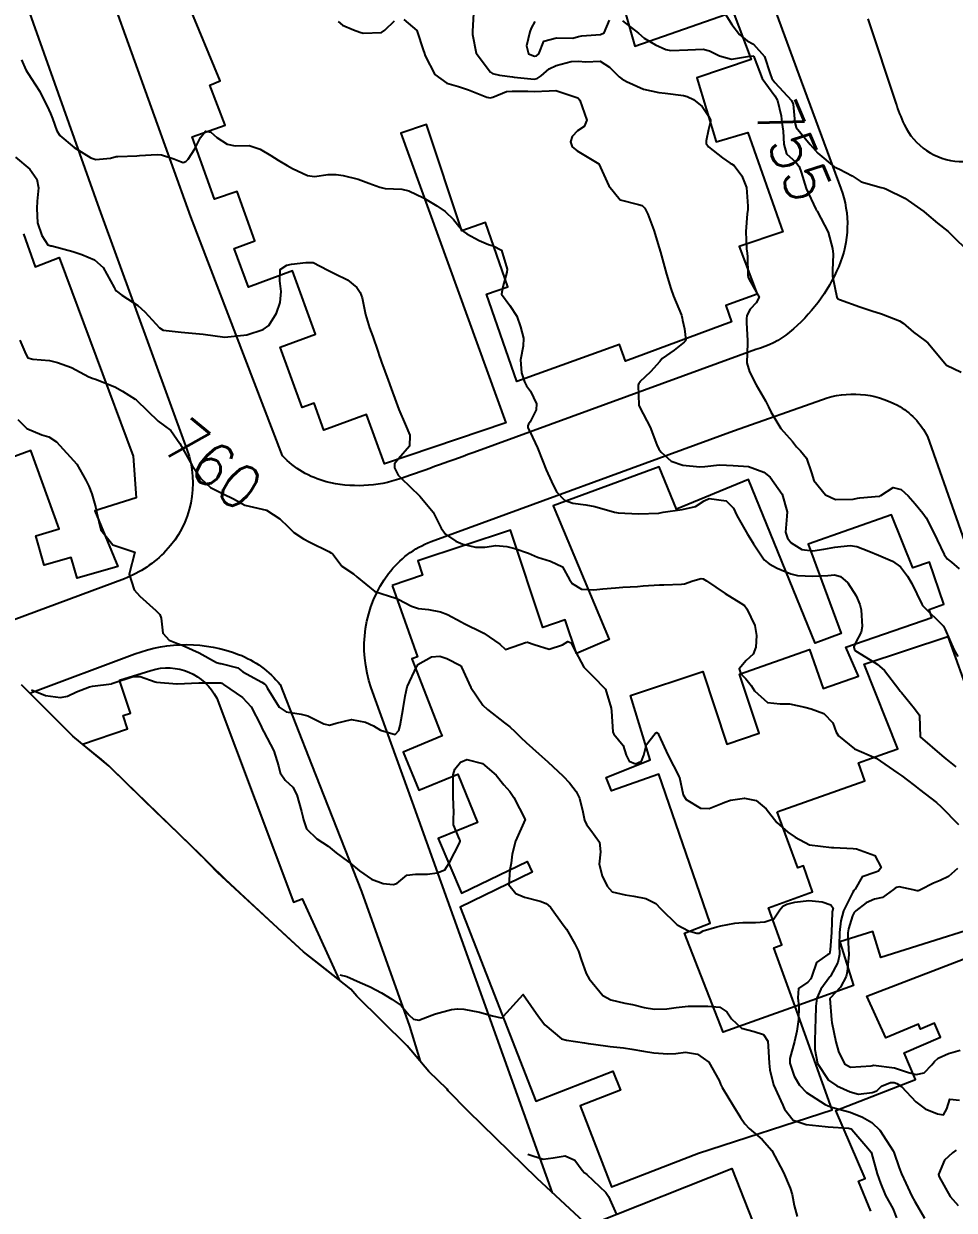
# Model space of a CAD drawing. Header units: metres. Extents: x 298520 to 308411, y 7433745 to 7450750.
# Drawn here: x 303779.8 to 303864.9, y 7439935.4 to 7440043.9 of the extents above; entities that cross this region are included whole.
import ezdxf
from ezdxf.enums import TextEntityAlignment as Align

# ---------------------------------------------------------------- set-up
doc = ezdxf.new("R2010")
doc.units = ezdxf.units.M
doc.header["$LTSCALE"] = 10
for name, color, linetype in [('Area', 45, 'Continuous'), ('Cotas', 45, 'Continuous'), ('Curvas de Nivel 1m', 11, 'Continuous'), ('Curvas de Nivel 5m', 15, 'Continuous'), ('Edificações', 30, 'Continuous'), ('Vias Primárias', 230, 'Continuous')]:
    doc.layers.add(name, color=color, linetype=linetype)
doc.styles.add('Style-STANDARD', font='STANDARD.shx')

msp = doc.modelspace()

# ---------------------------------------------------------------- linework, layer by layer
at = {"layer": 'Area'}
msp.add_polyline3d([(303836.13, 7439929.63, 769.33), (303826.74, 7439938.33, 764.07), (303820.42, 7439944.49, 763.46), (303818.6, 7439946.34, 763.41), (303818.51, 7439946.52, 763.29), (303816.84, 7439948.12, 763.17), (303814.85, 7439950.47, 763.05), (303810.24, 7439955.01, 768.66), (303809.71, 7439955.65, 762.62), (303805.38, 7439959.07, 762.91), (303797.55, 7439966.29, 765.99), (303795.99, 7439967.89, 766.22), (303789.08, 7439974.57, 766.26), (303787.61, 7439976.05, 766.11), (303784.29, 7439978.78, 766.41), (303779.58, 7439983.48, 761.78)], dxfattribs=at)
at = {"layer": 'Curvas de Nivel 1m', "flags": 128}
for points, elevation in [([(303808.53, 7440044.1), (303808.94, 7440043.79), (303809.94, 7440043.36), (303810.52, 7440043.14), (303810.82, 7440043.04), (303812.51, 7440043.1), (303812.82, 7440043.33), (303813.68, 7440044.16)], 757), ([(303814.53, 7440044.3), (303815.72, 7440043.29), (303816.34, 7440041.43), (303816.39, 7440041.28), (303816.49, 7440040.99), (303817.39, 7440039.27), (303818.46, 7440038.48), (303819.54, 7440038.16), (303820.45, 7440037.88), (303822.13, 7440037.21), (303822.44, 7440037.14), (303822.67, 7440037.21), (303823.93, 7440037.71), (303824.45, 7440037.76), (303825.88, 7440037.73), (303826.45, 7440037.71), (303827.83, 7440037.77), (303828.45, 7440037.81), (303830.37, 7440037.18), (303830.44, 7440037.15), (303830.49, 7440037.11), (303830.62, 7440036.93), (303831.27, 7440035.1), (303831.02, 7440034.5), (303830.41, 7440034.12), (303829.93, 7440033.59), (303829.78, 7440033.12), (303829.92, 7440032.65), (303830.38, 7440032.28), (303832.37, 7440031.09), (303833.3, 7440029.08), (303834.33, 7440027.82), (303836, 7440027.37), (303836.33, 7440027.28), (303836.58, 7440027.04), (303836.84, 7440026.51), (303837.39, 7440025.03), (303837.88, 7440023.43), (303838, 7440023.02), (303838.27, 7440022.02), (303838.55, 7440021.02), (303838.94, 7440019.71), (303839.2, 7440019.01), (303839.94, 7440017.26), (303840, 7440016.99), (303840.01, 7440016.8), (303840.19, 7440016.02), (303840.32, 7440014.99), (303840.28, 7440014.89), (303840.18, 7440014.8), (303839.25, 7440014.08), (303838.17, 7440013.3), (303838.04, 7440013.14), (303837.96, 7440013.02), (303837.1, 7440012.08), (303836.13, 7440011.17), (303836.08, 7440011.1), (303836.04, 7440011.04), (303835.96, 7440010.87), (303836.03, 7440009.04), (303836.11, 7440008.81), (303837.08, 7440007.03), (303837.67, 7440005.42), (303837.85, 7440005.02), (303838.06, 7440004.73), (303838.97, 7440003.92), (303840.05, 7440003.56), (303841.61, 7440003.41), (303842.05, 7440003.43), (303843.41, 7440003.59), (303844.05, 7440003.56), (303844.64, 7440003.53), (303846.05, 7440003.44), (303847.47, 7440002.91), (303848.04, 7440002.46), (303849.14, 7440000.89), (303849.59, 7439999.29), (303849.57, 7439998.88), (303849.43, 7439997.43), (303849.61, 7439996.88), (303849.96, 7439996.44), (303850.92, 7439995.83), (303851.95, 7439995.71), (303852.94, 7439995.86), (303853.96, 7439996.05), (303855.35, 7439996.2), (303855.96, 7439996.12), (303857.05, 7439995.69), (303857.95, 7439995.34), (303859.23, 7439994.77), (303859.94, 7439994.25), (303860.6, 7439993.42), (303860.98, 7439992.74), (303861.89, 7439990.85), (303861.98, 7439990.73), (303863.87, 7439988.82), (303863.92, 7439988.75), (303863.94, 7439988.71), (303864.04, 7439988.54), (303864.83, 7439986.7), (303865.21, 7439986.06)], 757), ([(303820.92, 7440044.84), (303820.82, 7440043.23), (303820.81, 7440042.93), (303821.17, 7440041.22), (303822.48, 7440039.47), (303822.64, 7440039.37), (303823.3, 7440039.2), (303824.47, 7440039.04), (303824.63, 7440039.02), (303826.47, 7440038.85), (303826.74, 7440038.89), (303827.09, 7440039.15), (303827.83, 7440039.79), (303828.48, 7440040.1), (303829.84, 7440040.47), (303830.49, 7440040.48), (303831.17, 7440040.42), (303832.49, 7440040.5), (303833.36, 7440039.95), (303834.24, 7440039.06), (303834.47, 7440038.88), (303834.9, 7440038.62), (303836.46, 7440037.92), (303837.87, 7440037.61), (303838.45, 7440037.55), (303840.1, 7440037.34), (303840.45, 7440037.26), (303841.04, 7440036.98), (303841.81, 7440036.35), (303842.43, 7440035.44), (303842.58, 7440035.12), (303842.58, 7440034.97), (303842.55, 7440034.84), (303842.41, 7440034.25), (303842.17, 7440033.2), (303842.2, 7440032.97), (303842.39, 7440032.66), (303843.68, 7440031.66), (303844.38, 7440031.17), (303844.51, 7440031.09), (303844.75, 7440030.94), (303845.44, 7440030.01), (303845.86, 7440028.93), (303846.01, 7440027.24), (303845.98, 7440026.93), (303845.92, 7440026.53), (303845.81, 7440024.93), (303845.86, 7440023.34), (303845.92, 7440022.93), (303845.95, 7440022.61), (303845.98, 7440020.92), (303846.03, 7440020.7), (303846.25, 7440020.32), (303847.03, 7440018.91), (303846.76, 7440018.38), (303846.22, 7440017.82), (303845.9, 7440017.24), (303845.86, 7440016.93), (303845.87, 7440016.59), (303845.96, 7440014.92), (303845.96, 7440014.7), (303845.9, 7440012.92), (303846.15, 7440012.08), (303846.77, 7440010.91), (303847.6, 7440009.43), (303847.88, 7440008.9), (303848.11, 7440008.43), (303849.02, 7440006.89), (303849.53, 7440006.33), (303850.07, 7440005.71), (303850.43, 7440005.24), (303850.81, 7440004.87), (303851.37, 7440004.18), (303851.81, 7440002.85), (303852.03, 7440002.14), (303853.1, 7440000.84), (303854.01, 7440000.41), (303855.64, 7440000.44), (303856.01, 7440000.53), (303856.24, 7440000.57), (303858.01, 7440000.72), (303858.07, 7440000.73), (303858.16, 7440000.78), (303859.28, 7440001.51), (303860.02, 7440001.34), (303860.66, 7440000.75), (303861.28, 7440000.01), (303862, 7439999.16), (303862.29, 7439998.73), (303862.66, 7439998.05), (303863.32, 7439996.72), (303863.95, 7439995.39), (303864.22, 7439994.98), (303864.62, 7439994.7), (303865.32, 7439994.08)], 756), ([(303843.84, 7440044.96), (303844.53, 7440043.84), (303845.22, 7440042.94), (303845.93, 7440042.35), (303846.5, 7440042.03), (303847.51, 7440040.91), (303848.04, 7440039.34), (303848.2, 7440038.9), (303848.47, 7440038.54), (303849.98, 7440036.88), (303850.13, 7440036.56), (303850.3, 7440034.87), (303850.42, 7440034.43), (303851.7, 7440032.86), (303852.39, 7440032.07), (303853.9, 7440030.83), (303854.37, 7440030.61), (303855.54, 7440029.99), (303856.36, 7440029.47), (303858.19, 7440028.95), (303858.35, 7440028.92), (303858.45, 7440028.88), (303858.68, 7440028.78), (303860.34, 7440027.97), (303862.08, 7440026.73), (303862.32, 7440026.53), (303863.34, 7440025.69), (303864.3, 7440024.9), (303864.41, 7440024.81), (303864.53, 7440024.71), (303866.28, 7440022.97)], 754), ([(303779.59, 7440040.61), (303779.99, 7440039.71), (303780.46, 7440038.94), (303781.27, 7440037.7), (303782.08, 7440036.04), (303782.23, 7440035.69), (303782.42, 7440035.25), (303782.83, 7440034.11), (303783.1, 7440033.68), (303784.39, 7440032.59), (303785.93, 7440031.64), (303786.37, 7440031.5), (303787.71, 7440031.62), (303788.23, 7440031.76), (303788.38, 7440031.77), (303790.12, 7440031.84), (303790.38, 7440031.86), (303792, 7440031.96), (303792.38, 7440031.91), (303793.52, 7440031.55), (303794.13, 7440031.3), (303794.37, 7440031.23), (303794.6, 7440031.31), (303794.81, 7440031.54), (303795.44, 7440032.47), (303795.95, 7440033.52), (303796.41, 7440034.1), (303796.9, 7440034), (303797.43, 7440033.51), (303798.39, 7440032.9), (303799.12, 7440032.76), (303800.39, 7440032.79), (303801.41, 7440032.44), (303802.38, 7440031.85), (303803.04, 7440031.44), (303803.88, 7440030.94), (303804.37, 7440030.69), (303805.73, 7440030.04), (303806.36, 7440029.93), (303807.61, 7440030.14), (303808.36, 7440030.13), (303809.01, 7440030.02), (303810.36, 7440029.69), (303811.35, 7440029.34), (303812.35, 7440028.96), (303812.83, 7440028.84), (303814.35, 7440028.79), (303815, 7440028.63), (303816.33, 7440027.98), (303817.57, 7440027.27), (303818.32, 7440026.74), (303819.07, 7440026.01), (303819.69, 7440025.24), (303819.99, 7440024.92), (303820.3, 7440024.71), (303821.42, 7440024.09), (303822.29, 7440023.73), (303822.7, 7440023.62), (303823.47, 7440023.2), (303823.98, 7440021.47), (303823.97, 7440021.19), (303823.59, 7440019.85), (303823.48, 7440019.2), (303824.22, 7440018.16), (303824.87, 7440017.18), (303825.22, 7440016.2), (303825.47, 7440015.17), (303825.44, 7440014.44), (303825.21, 7440013.17), (303825.31, 7440012), (303825.58, 7440011.17), (303825.77, 7440010.8), (303826.12, 7440010.31), (303826.66, 7440009.15), (303826.64, 7440008.62), (303826.09, 7440007.52), (303825.95, 7440007.3), (303825.89, 7440007.16), (303825.88, 7440006.97), (303826.08, 7440006.58), (303826.77, 7440005.15), (303827.22, 7440003.98), (303827.55, 7440003.14), (303828.03, 7440002.06), (303828.5, 7440001.13), (303829.24, 7440000.36), (303830, 7440000.09), (303831.17, 7439999.93), (303832, 7439999.76), (303833.81, 7439999.25), (303833.99, 7439999.22), (303834.13, 7439999.2), (303835.99, 7439999.11), (303837.85, 7439999.16), (303837.99, 7439999.19), (303838.24, 7439999.26), (303840, 7439999.5), (303841.21, 7439999.77), (303842.01, 7440000.3), (303842.46, 7440000.51), (303844.01, 7440000.29), (303844.67, 7439999.61), (303844.98, 7439998.94), (303845.97, 7439997.25), (303846.18, 7439996.92), (303846.5, 7439996.37), (303847.49, 7439994.9), (303847.94, 7439994.52), (303848.69, 7439994.14), (303849.93, 7439993.63), (303850.54, 7439993.48), (303851.93, 7439993.39), (303853.3, 7439993.46), (303853.93, 7439993.52), (303854.47, 7439993.37), (303855.15, 7439992.81), (303855.91, 7439991.62), (303856.24, 7439990.8), (303856.35, 7439990.33), (303856.45, 7439988.79), (303856.36, 7439988.3), (303855.85, 7439987.32), (303855.7, 7439986.95), (303855.71, 7439986.8), (303855.74, 7439986.7), (303855.84, 7439986.57), (303856.4, 7439986.24), (303857.83, 7439985.35), (303858.49, 7439984.77), (303859.81, 7439983.06), (303859.93, 7439982.89), (303860.04, 7439982.76), (303861.22, 7439981.3), (303861.67, 7439980.73), (303861.7, 7439980.65), (303861.75, 7439978.73), (303863.73, 7439977.02), (303864.1, 7439976.7), (303865.01, 7439975.98)], 758), ([(303779.05, 7440031.72), (303780.36, 7440030.62), (303780.98, 7440029.7), (303781.15, 7440028.9), (303781.03, 7440027.7), (303780.99, 7440027.03), (303781.06, 7440025.7), (303781.43, 7440024.56), (303781.99, 7440023.69), (303782.28, 7440023.62), (303782.37, 7440023.6), (303784.27, 7440023.09), (303785.1, 7440022.82), (303786.26, 7440022.32), (303787.05, 7440021.63), (303788.05, 7440019.8), (303788.14, 7440019.62), (303788.23, 7440019.5), (303788.75, 7440019.09), (303790.21, 7440018.14), (303790.85, 7440017.58), (303792.19, 7440016.11), (303792.53, 7440015.91), (303794.18, 7440015.7), (303796.18, 7440015.52), (303798.18, 7440015.26), (303800.18, 7440015.47), (303801.69, 7440015.95), (303802.19, 7440016.31), (303802.91, 7440017.44), (303803.23, 7440018.43), (303803.34, 7440019.43), (303803.21, 7440020.4), (303803.25, 7440021.44), (303803.84, 7440021.85), (303804.26, 7440021.94), (303805.59, 7440022.08), (303806.26, 7440022.08), (303807.59, 7440021.39), (303808.25, 7440021.04), (303809.39, 7440020.5), (303810.24, 7440019.8), (303810.55, 7440019.35), (303810.73, 7440018.84), (303811.04, 7440017.34), (303811.4, 7440016.12), (303811.7, 7440015.33), (303812.17, 7440013.99), (303812.33, 7440013.49), (303812.39, 7440013.33), (303812.51, 7440012.97), (303813.1, 7440011.32), (303813.38, 7440010.56), (303813.83, 7440009.31), (303814.1, 7440008.63), (303814.67, 7440007.3), (303815.09, 7440006.31), (303815.07, 7440005.29), (303814.05, 7440004.14), (303813.68, 7440003.68), (303813.69, 7440003.31), (303814.03, 7440002.65), (303815.39, 7440001.29), (303815.72, 7440001), (303816.01, 7440000.72), (303817.21, 7439999.27), (303817.97, 7439997.79), (303818.35, 7439997.25), (303819.31, 7439996.59), (303819.95, 7439996.33), (303821.11, 7439996.06), (303821.95, 7439996.05), (303822.95, 7439996.21), (303823.95, 7439996.13), (303824.7, 7439995.93), (303825.95, 7439995.5), (303826.77, 7439995.15), (303827.94, 7439994.78), (303829.06, 7439994.25), (303829.69, 7439993.11), (303829.92, 7439992.72), (303830.78, 7439992.23), (303831.91, 7439992.17), (303832.73, 7439992.26), (303833.91, 7439992.35), (303834.57, 7439992.4), (303835.91, 7439992.47), (303836.44, 7439992.51), (303837.92, 7439992.6), (303838.31, 7439992.62), (303839.92, 7439992.67), (303840.2, 7439992.71), (303840.97, 7439992.98), (303841.72, 7439993.18), (303841.92, 7439993.16), (303842.23, 7439992.97), (303843.91, 7439991.82), (303845.37, 7439990.93), (303845.68, 7439990.71), (303845.89, 7439990.42), (303846.62, 7439988.91), (303846.78, 7439987.99), (303846.72, 7439986.91), (303846.47, 7439986.28), (303845.83, 7439985.71), (303845.19, 7439984.93), (303845.37, 7439984.47), (303845.81, 7439984.01), (303846.29, 7439983.4), (303846.6, 7439982.91), (303847.79, 7439981.87), (303848.95, 7439981.73), (303849.79, 7439981.73), (303851.21, 7439981.43), (303851.78, 7439981.27), (303852.94, 7439980.84), (303853.76, 7439980), (303854.07, 7439979.14), (303854.27, 7439978.82), (303855.74, 7439977.61), (303857.72, 7439976.78), (303859.71, 7439975.4), (303860.09, 7439975.14), (303860.6, 7439974.75), (303861.22, 7439974.26), (303861.69, 7439973.89), (303863.23, 7439972.71), (303863.68, 7439972.33), (303865.25, 7439970.69)], 759), ([(303779.25, 7440007.72), (303780.08, 7440006.91), (303781.45, 7440006.32), (303782.07, 7440006.13), (303782.79, 7440005.68), (303783.41, 7440005.02), (303784.05, 7440004.32), (303784.63, 7440003.65), (303785.48, 7440002.19), (303785.74, 7440001.64), (303786.01, 7440000.93), (303786.38, 7439999.64), (303786.47, 7439999.15), (303786.83, 7439997.63), (303787.95, 7439996.28), (303789.94, 7439995.59), (303789.42, 7439993.6), (303789.9, 7439992.16), (303790.41, 7439991.58), (303791.88, 7439990.26), (303792.22, 7439989.91), (303792.36, 7439989.56), (303792.5, 7439988.2), (303793.08, 7439987.55), (303793.85, 7439987.25), (303794.29, 7439987.09), (303795.84, 7439986.41), (303797.42, 7439985.5), (303797.75, 7439985.43), (303797.82, 7439985.43), (303799.35, 7439985.01), (303799.81, 7439984.67), (303801.56, 7439983.7), (303801.8, 7439983.56), (303801.92, 7439983.45), (303802.05, 7439983.2), (303803.14, 7439981.44), (303803.77, 7439981.01), (303805.15, 7439980.79), (303805.77, 7439980.64), (303807.23, 7439979.91), (303807.76, 7439979.78), (303808.36, 7439979.98), (303809.76, 7439980.3), (303811.03, 7439980.07), (303811.76, 7439979.71), (303812.42, 7439979.32), (303813.75, 7439978.94), (303814.09, 7439979.3), (303814.2, 7439979.74), (303814.49, 7439981.3), (303814.66, 7439982.43), (303814.86, 7439983.29), (303815.73, 7439985.19), (303815.78, 7439985.28), (303815.79, 7439985.31), (303815.82, 7439985.34), (303817.07, 7439986.03), (303817.84, 7439986.1), (303818.46, 7439985.89), (303819.72, 7439985.23), (303819.78, 7439985.19), (303819.82, 7439985.1), (303820.66, 7439983.22), (303821.78, 7439981.61), (303822.19, 7439981.21), (303823.76, 7439980), (303824.22, 7439979.64), (303824.73, 7439979.18), (303825.25, 7439978.67), (303825.74, 7439978.19), (303826.89, 7439977.15), (303827.72, 7439976.42), (303829.12, 7439975.13), (303829.7, 7439974.5), (303830.29, 7439973.71), (303830.59, 7439973.11), (303830.91, 7439971.86), (303831.07, 7439971.1), (303831.24, 7439970.69), (303831.64, 7439970.19), (303832.44, 7439969.08), (303832.51, 7439968.2), (303832.39, 7439967.08), (303832.67, 7439966.01), (303833.13, 7439965.07), (303833.58, 7439964.55), (303834.78, 7439964.26), (303835.57, 7439964.16), (303836.67, 7439963.94), (303837.57, 7439963.48), (303838.02, 7439963.02), (303839.54, 7439961.53), (303840.58, 7439960.98), (303841.33, 7439960.77), (303841.53, 7439960.77), (303841.66, 7439960.84), (303841.91, 7439960.97), (303843.15, 7439961.34), (303843.54, 7439961.43), (303844.8, 7439961.68), (303845.55, 7439961.73), (303846.7, 7439961.75), (303847.55, 7439961.8), (303848.37, 7439962.07), (303848.92, 7439962.89), (303849.21, 7439963.24), (303849.57, 7439963.41), (303850.3, 7439963.6), (303851.57, 7439963.74), (303852.78, 7439963.63), (303853.57, 7439963.36), (303853.8, 7439963.06), (303853.74, 7439962.83), (303853.71, 7439962.68), (303853.65, 7439960.83), (303853.52, 7439959.25), (303853.45, 7439958.89), (303853.31, 7439958.83), (303852.26, 7439958.09), (303851.84, 7439956.85), (303851.75, 7439956.59), (303851.48, 7439956.29), (303850.64, 7439955.7), (303850.56, 7439954.86), (303850.66, 7439954.07), (303850.63, 7439952.86), (303850.48, 7439951.81), (303850.25, 7439950.87), (303849.85, 7439949.32), (303849.83, 7439948.87), (303850.22, 7439947.7), (303850.71, 7439946.86), (303851.36, 7439946.21), (303853.08, 7439945.1), (303853.34, 7439944.97), (303853.76, 7439944.83), (303855.34, 7439944.4), (303856.49, 7439943.95), (303857.33, 7439943.46), (303858.07, 7439942.77), (303859.29, 7439940.88), (303859.35, 7439940.76), (303859.84, 7439939.31), (303860.06, 7439938.75), (303860.43, 7439937.91), (303860.98, 7439936.73), (303861.25, 7439936.25), (303862.16, 7439934.72)], 761), ([(303780.5, 7439983), (303781.78, 7439982.49), (303783.15, 7439982.31), (303783.78, 7439982.43), (303784.62, 7439982.82), (303785.8, 7439983.3), (303786.08, 7439983.36), (303787.8, 7439983.57), (303787.84, 7439983.58), (303787.93, 7439983.62), (303789.81, 7439984.22), (303790.45, 7439984.23), (303791.8, 7439983.74), (303791.94, 7439983.71), (303793.8, 7439983.57), (303793.82, 7439983.57), (303795.8, 7439983.65), (303795.94, 7439983.65), (303797.8, 7439983.64), (303797.91, 7439983.61), (303798.06, 7439983.5), (303799.79, 7439982.3), (303800.59, 7439981.46), (303801.46, 7439979.74), (303801.58, 7439979.45), (303801.75, 7439979.16), (303802.66, 7439977.44), (303803.09, 7439976.06), (303803.25, 7439975.43), (303803.7, 7439974.77), (303804.4, 7439974.13), (303804.77, 7439973.41), (303805.19, 7439971.88), (303805.31, 7439971.41), (303805.37, 7439971.12), (303805.64, 7439970.3), (303806.58, 7439969.39), (303807.63, 7439968.72), (303808.37, 7439968.12), (303809.39, 7439967.35), (303809.61, 7439967.19), (303810.48, 7439966.46), (303811.59, 7439965.7), (303812.64, 7439965.32), (303813.58, 7439965.21), (303813.89, 7439965.31), (303814.83, 7439966.06), (303815.6, 7439966.15), (303816.71, 7439966.16), (303817.6, 7439966.27), (303818.29, 7439966.56), (303818.72, 7439967.24), (303819.63, 7439969.01), (303819.69, 7439969.17), (303819.68, 7439969.23), (303819.63, 7439969.35), (303819.09, 7439970.68), (303819.09, 7439971.24), (303819.11, 7439971.79), (303819.06, 7439973.24), (303819.05, 7439974.59), (303819.05, 7439975.24), (303819.2, 7439975.75), (303819.72, 7439976.39), (303820.31, 7439976.64), (303821.72, 7439976.27), (303822.98, 7439975.2), (303823.69, 7439974.32), (303824.22, 7439973.71), (303824.61, 7439973.18), (303825.65, 7439971.16), (303824.75, 7439969.17), (303824.45, 7439968), (303824.36, 7439967.18), (303824.23, 7439966.55), (303824.15, 7439965.18), (303824.79, 7439964.38), (303825.57, 7439964.07), (303827.01, 7439963.7), (303827.57, 7439963.47), (303827.95, 7439963.14), (303829.12, 7439961.54), (303829.41, 7439961.12), (303829.53, 7439960.93), (303830.19, 7439959.78), (303830.51, 7439959.11), (303830.75, 7439958.35), (303831.2, 7439957.09), (303831.49, 7439956.6), (303832.74, 7439955.08), (303833.46, 7439954.66), (303834.76, 7439954.36), (303835.45, 7439954.24), (303836.51, 7439953.97), (303837.45, 7439953.82), (303838.6, 7439953.86), (303839.45, 7439953.96), (303840.55, 7439954.08), (303841.45, 7439954.1), (303842.33, 7439954.08), (303843.45, 7439954), (303844.09, 7439953.58), (303844.51, 7439952.93), (303845.43, 7439952.08), (303846.57, 7439951.77), (303847.42, 7439951.5), (303847.81, 7439950.9), (303847.85, 7439950.45), (303847.94, 7439948.89), (303848.02, 7439948.26), (303848.34, 7439946.89), (303849.18, 7439945.05), (303849.26, 7439944.88), (303849.34, 7439944.68), (303850.14, 7439943.67), (303851.33, 7439943.29), (303853.06, 7439943.1), (303853.33, 7439943.07), (303855.2, 7439942.94), (303855.32, 7439942.91), (303855.4, 7439942.88), (303855.5, 7439942.81), (303856.98, 7439941.1), (303857.24, 7439940.78), (303857.26, 7439940.74), (303857.29, 7439940.64), (303857.83, 7439938.77), (303858.12, 7439937.92), (303858.58, 7439936.77), (303859.24, 7439935.61), (303859.58, 7439934.75)], 762), ([(303865.15, 7439966.69), (303864.35, 7439965.95), (303863.59, 7439965.58), (303862.98, 7439965.33), (303861.79, 7439964.73), (303861.65, 7439964.66), (303861.58, 7439964.64), (303861.49, 7439964.64), (303861.1, 7439964.74), (303859.82, 7439964.99), (303859.58, 7439964.93), (303859.47, 7439964.87), (303859.32, 7439964.76), (303858.32, 7439964.03), (303857.57, 7439963.87), (303856.81, 7439963.55), (303855.86, 7439962.8), (303855.71, 7439962.65), (303855.56, 7439962.35), (303855.19, 7439961.15), (303855.14, 7439960.81), (303855.15, 7439960.42), (303855.22, 7439958.81), (303855.09, 7439957.23), (303854.98, 7439956.82), (303854.48, 7439955.82), (303853.51, 7439954.83), (303853.49, 7439954.8), (303853.64, 7439952.83), (303853.67, 7439952.6), (303854.03, 7439950.82), (303854.28, 7439949.95), (303854.83, 7439948.82), (303855.39, 7439948.51), (303857.26, 7439948.65), (303857.39, 7439948.68), (303857.48, 7439948.69), (303859.39, 7439948.46), (303860.67, 7439948.03), (303861.38, 7439947.84), (303862.11, 7439948), (303862.82, 7439948.72), (303863.06, 7439949.05), (303863.4, 7439949.35), (303864.33, 7439949.77), (303865.41, 7439950.06)], 759), ([(303808.68, 7439956.96), (303809.32, 7439956.8), (303810.55, 7439956.26), (303811.47, 7439955.87), (303812.51, 7439955.32), (303813.46, 7439954.74), (303814.29, 7439954.14), (303815.01, 7439953.29), (303815.44, 7439952.89), (303815.91, 7439952.8), (303817.1, 7439953.26), (303817.34, 7439953.36), (303817.44, 7439953.39), (303818.91, 7439953.78), (303819.45, 7439953.86), (303820.04, 7439953.82), (303821.45, 7439953.53), (303822.64, 7439953.2), (303823.44, 7439953.02), (303823.56, 7439953.07), (303823.67, 7439953.19), (303825.46, 7439955.16), (303826.84, 7439953.15), (303827.43, 7439952.4), (303828.96, 7439951.12), (303829.41, 7439950.99), (303831.05, 7439950.73), (303831.41, 7439950.68), (303831.87, 7439950.62), (303833.41, 7439950.42), (303834.62, 7439950.27), (303835.4, 7439950.16), (303836.46, 7439949.97), (303837.4, 7439949.82), (303838.67, 7439949.74), (303839.4, 7439949.78), (303840.29, 7439949.88), (303841.4, 7439949.71), (303842.43, 7439948.96), (303843.38, 7439947.29), (303843.47, 7439947.04), (303843.51, 7439946.95), (303843.66, 7439946.66), (303844.68, 7439944.94), (303845.33, 7439943.93), (303845.73, 7439943.33), (303846.11, 7439942.92), (303847.31, 7439941.9), (303848.19, 7439940.89), (303849.27, 7439938.88), (303849.86, 7439937.47), (303850.04, 7439936.87), (303850.22, 7439935.88), (303850.5, 7439934.86)], 763), ([(303825.88, 7439940.55), (303827.28, 7439940.11), (303828.19, 7439940.22), (303829.29, 7439940.42), (303830.19, 7439940.02), (303830.84, 7439939.1), (303831.05, 7439938.87), (303831.27, 7439938.7), (303833, 7439937.07), (303833.25, 7439936.68), (303833.99, 7439935.06)], 764)]:
    msp.add_lwpolyline(points, dxfattribs=dict(at, elevation=elevation))
at = {"layer": 'Curvas de Nivel 5m', "flags": 128}
for points, elevation in [([(303826.53, 7440044.11), (303826.17, 7440043.51), (303826.06, 7440043.16), (303825.77, 7440041.9), (303825.94, 7440041.17), (303826.49, 7440040.93), (303826.68, 7440040.97), (303826.89, 7440041.16), (303827.33, 7440042.32), (303828.51, 7440042.61), (303829.98, 7440042.59), (303830.51, 7440042.74), (303830.82, 7440042.8), (303832.51, 7440042.93), (303832.85, 7440043.08), (303833.36, 7440044.25)], 755), ([(303834.53, 7440044.18), (303836, 7440043.05), (303836.51, 7440042.59), (303837.56, 7440041.97), (303838.5, 7440041.55), (303838.95, 7440041.47), (303840.5, 7440041.52), (303841.91, 7440041.57), (303842.5, 7440041.44), (303843.41, 7440040.96), (303844.49, 7440040.66), (303846.15, 7440040.93), (303846.49, 7440040.96), (303846.55, 7440040.92), (303846.58, 7440040.83), (303847.32, 7440038.91), (303848.45, 7440037.31), (303848.71, 7440036.9), (303849.03, 7440035.49), (303849.11, 7440034.89), (303849.22, 7440034.08), (303849.28, 7440032.89), (303849.52, 7440032.02), (303850.38, 7440031.25), (303850.7, 7440030.87), (303850.88, 7440030.35), (303851.34, 7440028.86), (303852.21, 7440026.96), (303852.27, 7440026.85), (303852.32, 7440026.76), (303853.35, 7440024.84), (303853.75, 7440023.36), (303853.8, 7440022.83), (303853.75, 7440021.34), (303853.73, 7440020.84), (303854.14, 7440018.92), (303854.18, 7440018.83), (303854.23, 7440018.76), (303854.37, 7440018.69), (303856.22, 7440018.04), (303857.34, 7440017.67), (303858.21, 7440017.4), (303859.86, 7440016.76), (303860.2, 7440016.53), (303861.15, 7440015.7), (303862.19, 7440014.95), (303862.44, 7440014.73), (303864.15, 7440012.71), (303865.51, 7440012.06)], 755), ([(303779.44, 7440014.99), (303779.98, 7440013.71), (303780.16, 7440013.38), (303780.61, 7440013.25), (303782.15, 7440013.12), (303782.89, 7440012.94), (303784.15, 7440012.48), (303785.73, 7440011.64), (303786.13, 7440011.49), (303786.35, 7440011.42), (303788.12, 7440010.7), (303788.82, 7440010.31), (303789.97, 7440009.59), (303790.06, 7440009.54), (303790.11, 7440009.49), (303792.08, 7440007.57), (303793.24, 7440006.71), (303794.06, 7440005.54), (303795.18, 7440003.53), (303796.02, 7440002.29), (303796.88, 7440001.51), (303798.01, 7440000.93), (303798.98, 7440000.46), (303800, 7439999.89), (303801.99, 7439999.45), (303803.21, 7439998.66), (303803.97, 7439997.91), (303804.47, 7439997.41), (303805.37, 7439996.82), (303805.95, 7439996.52), (303807.67, 7439995.66), (303807.94, 7439995.52), (303808.02, 7439995.46), (303808.08, 7439995.38), (303808.88, 7439994.31), (303809.93, 7439993.61), (303810.25, 7439993.35), (303811.9, 7439991.99), (303813.81, 7439991.4), (303813.89, 7439991.37), (303814.01, 7439991.31), (303815.25, 7439990.65), (303815.88, 7439990.46), (303816.81, 7439990.35), (303817.88, 7439990.13), (303818.53, 7439989.9), (303819.79, 7439989.23), (303819.85, 7439989.2), (303819.87, 7439989.19), (303819.95, 7439989.15), (303821.86, 7439988.2), (303823.31, 7439987.2), (303823.84, 7439986.69), (303825.16, 7439987.17), (303825.66, 7439987.35), (303825.85, 7439987.38), (303826.47, 7439987.15), (303827.84, 7439986.74), (303829.04, 7439987.12), (303829.54, 7439987.42), (303829.85, 7439987.3), (303829.93, 7439987.11), (303829.99, 7439986.96), (303830.99, 7439985.1), (303831.81, 7439984.25), (303832.97, 7439983.08), (303833.5, 7439981.35), (303833.52, 7439981.07), (303833.65, 7439979.18), (303833.68, 7439979.07), (303833.75, 7439978.97), (303834.61, 7439977.92), (303834.86, 7439977.05), (303835.15, 7439976.48), (303835.71, 7439976.24), (303836.26, 7439976.49), (303836.48, 7439977.03), (303836.74, 7439978.03), (303837.53, 7439979.02), (303837.66, 7439979.12), (303837.75, 7439979.08), (303837.81, 7439979.02), (303837.84, 7439978.93), (303838.71, 7439977.01), (303839.7, 7439975.12), (303839.75, 7439975.04), (303839.76, 7439975), (303840.09, 7439973.4), (303840.36, 7439972.99), (303841.67, 7439972.21), (303842.46, 7439972.17), (303843.68, 7439972.65), (303843.89, 7439972.74), (303844.42, 7439972.94), (303845.68, 7439973.12), (303846.77, 7439972.91), (303847.67, 7439972.13), (303848.66, 7439970.89), (303849.64, 7439969.99), (303850.31, 7439969.54), (303851.63, 7439968.85), (303853.63, 7439968.61), (303853.86, 7439968.6), (303855.63, 7439968.51), (303855.93, 7439968.49), (303857.62, 7439967.87), (303858.18, 7439966.77), (303857.95, 7439966.43), (303857.6, 7439966.31), (303856.46, 7439965.92), (303855.81, 7439964.8), (303855.7, 7439964.68), (303855.58, 7439964.52), (303854.75, 7439962.81), (303854.49, 7439961.88), (303854.39, 7439960.82), (303854.36, 7439959.66), (303854.37, 7439958.82), (303854.23, 7439958.1), (303853.54, 7439956.83), (303853.52, 7439956.8), (303853.49, 7439956.77), (303852.66, 7439955.66), (303852.3, 7439954.84), (303852.2, 7439954.09), (303852.18, 7439952.84), (303852.16, 7439952.11), (303852.12, 7439950.84), (303852.11, 7439950.14), (303852.35, 7439948.84), (303853.38, 7439947.34), (303854.12, 7439946.82), (303855.36, 7439946.26), (303856.1, 7439946.06), (303857.36, 7439946.2), (303857.79, 7439946.35), (303858.21, 7439946.77), (303859.03, 7439947.11), (303859.38, 7439947.1), (303859.63, 7439947.01), (303860.03, 7439946.75), (303861.35, 7439945.34), (303862.22, 7439944.72), (303863.34, 7439944.24), (303863.87, 7439944.17), (303864.2, 7439944.7), (303864.47, 7439945.59), (303865.35, 7439945.49)], 760), ([(303865.05, 7439940.94), (303864.71, 7439940.7), (303863.98, 7439940.01), (303863.44, 7439938.71), (303863.49, 7439938.49), (303864.5, 7439936.7), (303865.24, 7439935.86)], 760)]:
    msp.add_lwpolyline(points, dxfattribs=dict(at, elevation=elevation))
at = {"layer": 'Edificações'}
msp.add_lwpolyline([(303834.07, 7440047.48), (303835.65, 7440041.86), (303844.66, 7440045.01), (303846.3, 7440040.63), (303841.32, 7440038.95), (303843.09, 7440033.1), (303846, 7440033.98), (303849.18, 7440024.89), (303845.19, 7440023.54), (303846.86, 7440019.19), (303843.97, 7440018.16), (303844.49, 7440016.67), (303834.81, 7440013.06), (303834.25, 7440014.58), (303824.86, 7440011.19), (303822.09, 7440019.18), (303824.04, 7440019.86), (303822, 7440025.74), (303819.84, 7440024.99), (303816.63, 7440034.69), (303814.27, 7440033.9), (303823.86, 7440007.42), (303812.76, 7440003.68), (303811.13, 7440008.18), (303807.22, 7440006.76), (303806.33, 7440009.22), (303805.24, 7440008.82), (303803.23, 7440014.35), (303806.48, 7440015.53), (303804.37, 7440021.33), (303800.33, 7440019.82), (303799.03, 7440023.35), (303800.91, 7440024.05), (303799.3, 7440028.58), (303797.23, 7440027.86), (303795.18, 7440033.57), (303798.21, 7440034.64), (303796.81, 7440038.28), (303797.76, 7440038.69), (303794.78, 7440045.83)], dxfattribs=at)
for points, elevation in [([(303779.78, 7440024.7), (303780.82, 7440021.68), (303783.04, 7440022.55), (303789.81, 7440004.39), (303790.06, 7440000.58), (303786.29, 7439999.38), (303788.38, 7439994.3), (303784.68, 7439993.23), (303784.13, 7439995.12), (303781.67, 7439994.41), (303780.89, 7439997.1), (303783.02, 7439997.72), (303780.44, 7440004.88), (303768.34, 7440000.43)], 758.19), ([(303857.25, 7439935.36), (303856.12, 7439938.09), (303856.71, 7439938.33), (303854.04, 7439944.55), (303861.33, 7439947.39), (303860.28, 7439949.83), (303863.61, 7439951.25), (303863.07, 7439952.53), (303861.79, 7439951.99), (303861.6, 7439952.44), (303858.61, 7439951.2), (303856.86, 7439955.01), (303871.31, 7439960.54), (303874.08, 7439952.27), (303872.77, 7439951.85), (303878.89, 7439935.03)], 767.19), ([(303831.93, 7439934.26), (303844.52, 7439939.24), (303847.58, 7439931.51)], 767.19)]:
    msp.add_lwpolyline(points, dxfattribs=dict(at, elevation=elevation))
for points in [[(303813.48, 7439992.55), (303815.79, 7439986.04), (303815.26, 7439985.85), (303817.89, 7439979.12), (303818.04, 7439978.8), (303814.49, 7439977.31), (303815.9, 7439973.85), (303819.49, 7439975.31), (303821.29, 7439970.9), (303817.67, 7439969.42), (303819.8, 7439964.41), (303825.81, 7439967.32), (303826.28, 7439966.34), (303819.7, 7439963.15), (303826.61, 7439945.42), (303833.66, 7439948.15), (303834.34, 7439946.41), (303830.65, 7439944.97), (303833.53, 7439937.57), (303841.48, 7439940.66), (303853.7, 7439944.63), (303850.31, 7439954.07), (303843.74, 7439951.71), (303840.21, 7439960.78), (303842.56, 7439961.69), (303837.85, 7439975.29), (303833.54, 7439973.79), (303833.05, 7439975), (303837.05, 7439976.6), (303835.28, 7439982.51), (303841.87, 7439984.7), (303844.08, 7439978.06), (303847.04, 7439979.04), (303845.24, 7439984.44), (303851.62, 7439986.69), (303852.87, 7439983.13), (303856.1, 7439984.27), (303854.96, 7439986.91), (303862.82, 7439989.64), (303862.57, 7439990.37), (303863.93, 7439990.85), (303862.6, 7439994.68), (303861.08, 7439994.16), (303859.12, 7439999.02), (303851.5, 7439996.32), (303854.53, 7439988.17), (303852.16, 7439987.28), (303846.07, 7440002.23), (303839.48, 7439999.54), (303837.9, 7440003.41), (303828.19, 7439999.82), (303833.33, 7439987.62), (303830.32, 7439986.35), (303829.29, 7439989.4), (303827.26, 7439988.71), (303824.31, 7439997.62), (303815.82, 7439994.82), (303816.26, 7439993.49)], [(303848.69, 7439971.86), (303856.68, 7439974.69), (303856.1, 7439976.34), (303858.5, 7439977.19), (303859.71, 7439977.62), (303856.63, 7439985.35), (303864.28, 7439987.88), (303867.07, 7439980.1), (303868.28, 7439980.54), (303871.71, 7439971.15), (303868.15, 7439969.85), (303870.94, 7439962.56), (303858.17, 7439958.53), (303857.42, 7439960.91), (303854.42, 7439959.96), (303855.67, 7439955.99), (303850.31, 7439954.07), (303848.38, 7439959.44), (303849.09, 7439959.7), (303847.87, 7439963.09), (303851.92, 7439964.55), (303851.07, 7439966.93), (303850.56, 7439966.74)]]:
    msp.add_lwpolyline(points, close=True, dxfattribs=at)
at = {"layer": 'Edificações', "elevation": 766.33}
msp.add_lwpolyline([(303785.17, 7439978.06), (303789.29, 7439979.45), (303788.88, 7439980.66), (303789.55, 7439980.89), (303788.54, 7439983.9), (303791.41, 7439984.79, -0.365826), (303797.44, 7439982.24), (303804.44, 7439963.6), (303805.26, 7439963.91), (303808.62, 7439956.51), (303806.75, 7439957.98), (303805.38, 7439959.07), (303803.92, 7439960.41), (303802.6, 7439961.63), (303800.04, 7439963.99), (303798.23, 7439965.66), (303793.9, 7439969.91), (303792.53, 7439971.23), (303791.84, 7439971.9), (303790.71, 7439972.99), (303789.08, 7439974.57), (303787.89, 7439975.77), (303787.61, 7439976.05), (303786.89, 7439976.65), (303785.95, 7439977.42)], format="xyb", close=True, dxfattribs=at)
at = {"layer": 'Vias Primárias'}
for points, elevation in [([(303721.77, 7440040.69), (303713.64, 7440063.23), (303707.5, 7440080.92), (303700.19, 7440101.06), (303696.25, 7440112.44, -0.212579), (303696.89, 7440119.84, -0.132564), (303699.64, 7440122.69, -0.066304), (303706.87, 7440125.8), (303717.25, 7440129.37), (303736.89, 7440136.4, -0.256692), (303746.48, 7440134.87, -0.106572), (303748.75, 7440132.16), (303754.9, 7440114.97), (303762.93, 7440092.71), (303770.12, 7440072.7), (303778.85, 7440049.05), (303786.68, 7440026.98), (303794.71, 7440004.99, -0.284709), (303792.79, 7439995.73, -0.109554), (303789, 7439993.17), (303774.77, 7439987.9)], 755.44), ([(303828.15, 7439937.03), (303815.32, 7439972.74), (303811.57, 7439983.21, -0.251963), (303813.15, 7439993.64, -0.142986), (303817.04, 7439996.56), (303844.68, 7440006.7), (303852.82, 7440009.57, -0.211993), (303859.67, 7440009.03, -0.15389), (303862.42, 7440006.17), (303865.82, 7439996.57), (303870.79, 7439983.12), (303876.61, 7439966.36), (303881.83, 7439951.72), (303887.94, 7439934.43), (303893.7, 7439917.38), (303901.44, 7439895.96), (303905.92, 7439882.99), (303911.2, 7439868.64), (303912.97, 7439862.53), (303913.32, 7439860.66), (303913.04, 7439859.19)], 764.86), ([(303780.34, 7439982.72), (303789.94, 7439986.3, -0.18334), (303799.44, 7439986.25, -0.131316), (303803.24, 7439983.49), (303806.09, 7439976.2), (303810.67, 7439964.58), (303815.06, 7439952.27), (303816.04, 7439949.07)], 762.53)]:
    msp.add_lwpolyline(points, format="xyb", dxfattribs=dict(at, elevation=elevation))
for points in [[(303845.09, 7440054.45), (303850.67, 7440039.25), (303854.5, 7440028.86, -0.192227), (303854.31, 7440021.71, -0.120041), (303849.8, 7440015.71, -0.106262), (303846.72, 7440014.12), (303821.28, 7440004.83, -0.003785), (303814.29, 7440002.34, -0.146708), (303807.45, 7440002.04, -0.142981), (303803.45, 7440004.4), (303795.06, 7440026.25), (303786.07, 7440051.27)], [(303856.97, 7440044.36), (303859.52, 7440036.65, 0.029294), (303860.29, 7440034.71, 0.278086), (303865.32, 7440031.32, 0.195348), (303871.73, 7440033.56), (303882.08, 7440046.04)]]:
    msp.add_lwpolyline(points, format="xyb", dxfattribs=at)

# ---------------------------------------------------------------- texts
at = {"layer": 'Cotas', "style": 'Style-STANDARD'}
for s, rotation, p in [('755', 292.9978, (303850.14, 7440032.32, 755)), ('760', 320.783, (303797.11, 7440003.62, 760))]:
    msp.add_text(s, height=4, rotation=rotation, dxfattribs=at).set_placement(p, align=Align.MIDDLE_CENTER)

doc.saveas('drawing.dxf')
